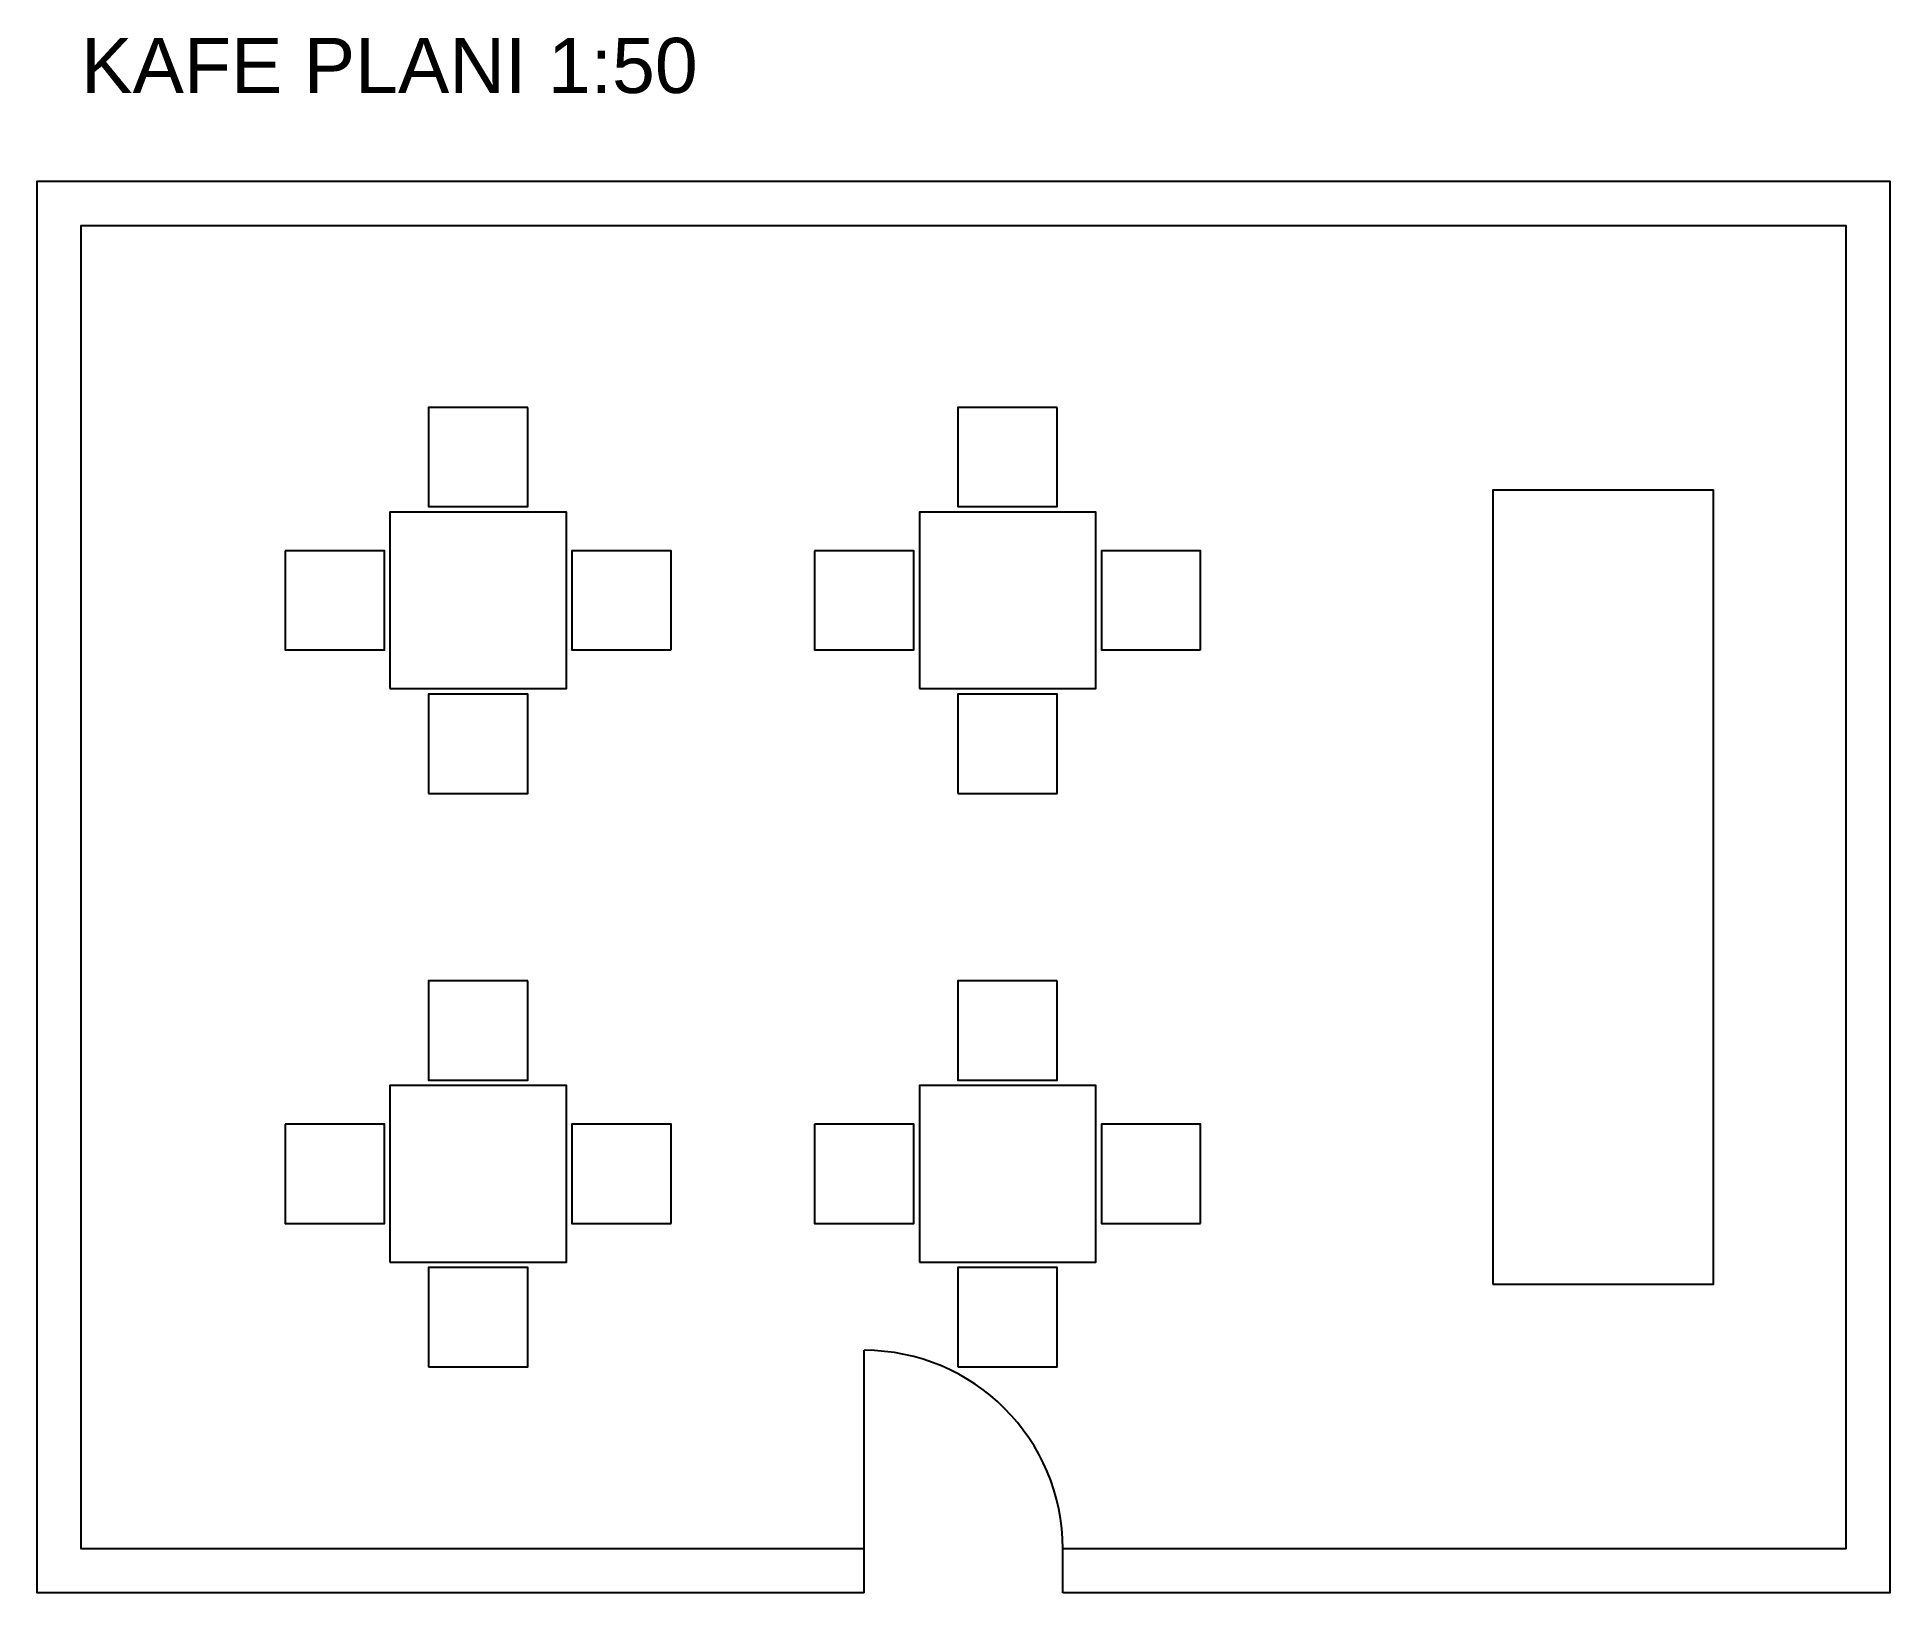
# Model space of a CAD drawing. Header units: millimetres. Extents: x -200 to 8200, y -200 to 6854.
import ezdxf

# ---------------------------------------------------------------- set-up
doc = ezdxf.new("R2010")
doc.units = ezdxf.units.MM
for name, color, linetype in [('duvarlar', 7, 'Continuous'), ('Layer1', 4, 'Continuous'), ('mobilya yeni', 30, 'Continuous')]:
    doc.layers.add(name, color=color, linetype=linetype)
doc.styles.get("Standard").update_dxf_attribs({"font": 'Arial.ttf'})

# ---------------------------------------------------------------- blocks, each defined once
blk = doc.blocks.new('MASA')
blk.add_lwpolyline([(-400, -400), (400, -400), (400, 400), (-400, 400)], close=True)
blk = doc.blocks.new('SANDALYE')
blk.add_lwpolyline([(-225, -225), (225, -225), (225, 225), (-225, 225)], close=True)

msp = doc.modelspace()

# ---------------------------------------------------------------- linework, layer by layer
at = {"layer": 'duvarlar'}
for p, q in [((3550, -200), (3550, 0)), ((4450, -200), (4450, 0))]:
    msp.add_line(p, q, dxfattribs=at)
for points in [[(3550, -200), (-200, -200), (-200, 6200), (8200, 6200), (8200, -200), (4450, -200)], [(3550, 0), (0, 0), (0, 6000), (8000, 6000), (8000, 0), (4450, 0)]]:
    msp.add_lwpolyline(points, dxfattribs=at)
at = {"layer": 'Layer1'}
msp.add_line((3550, 0), (3550, 900), dxfattribs=at)
msp.add_arc((3550, 0), 900, 0, 90, dxfattribs=at)
at = {"layer": 'mobilya yeni'}
msp.add_lwpolyline([(6400, 1200), (7400, 1200), (7400, 4800), (6400, 4800)], close=True, dxfattribs=at)

# ---------------------------------------------------------------- block references
for p, rotation in [((1800, 4950), 180), ((4200, 4950), 180), ((1150, 4300), 270), ((2450, 4300), 90), ((3550, 4300), 270), ((4850, 4300), 90), ((1800, 2350), 180), ((4200, 2350), 180), ((1150, 1700), 270), ((2450, 1700), 90), ((3550, 1700), 270), ((4850, 1700), 90)]:
    msp.add_blockref('SANDALYE', p, dxfattribs=dict(at, rotation=rotation))
at = {"layer": 'mobilya yeni', "color": 5}
for p in [(1800, 4300), (1800, 1700)]:
    msp.add_blockref('MASA', p, dxfattribs=at)
at = {"layer": 'mobilya yeni'}
for name, p in [('MASA', (4200, 4300)), ('SANDALYE', (1800, 3650)), ('SANDALYE', (4200, 3650)), ('MASA', (4200, 1700)), ('SANDALYE', (1800, 1050)), ('SANDALYE', (4200, 1050))]:
    msp.add_blockref(name, p, dxfattribs=at)

# ---------------------------------------------------------------- texts
at = {"color": 1}
msp.add_text('KAFE PLANI 1:50', height=250, dxfattribs=at).set_placement((0, 6600))

doc.saveas('drawing.dxf')
